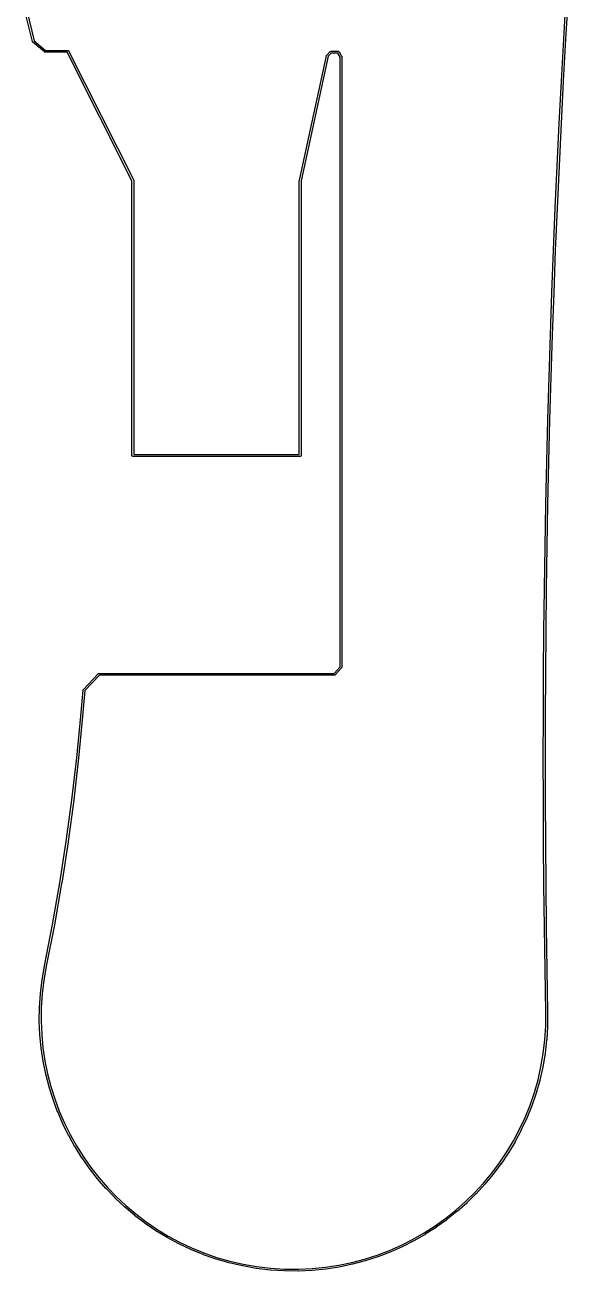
# Model space of a CAD drawing. Extents: x 47 to 131, y -314 to -38.
# Drawn here: x 67.9 to 128, y -314.1 to -176.3 of the extents above; entities that cross this region are included whole.
import ezdxf

# ---------------------------------------------------------------- set-up
doc = ezdxf.new("R2010")
doc.units = 0
doc.header["$MEASUREMENT"] = 0
doc.layers.add('BLACK', color=7, linetype='CONTINUOUS')

msp = doc.modelspace()

# ---------------------------------------------------------------- linework, layer by layer
at = {"layer": 'BLACK', "linetype": 'CONTINUOUS'}
for p, q in [((127.482, -177.855), (127.754, -173.2)), ((127.955, -173.203), (127.681, -177.875)), ((68.74, -178.142), (67.9048, -174.765)), ((68.1007, -174.724), (68.9293, -178.075)), ((68.7399, -178.147), (68.74, -178.142)), ((68.7442, -178.159), (68.7399, -178.147)), ((68.745, -178.162), (68.7442, -178.159)), ((68.7471, -178.167), (68.745, -178.162)), ((68.7519, -178.18), (68.7471, -178.167)), ((68.7542, -178.183), (68.7519, -178.18)), ((68.7557, -178.187), (68.7542, -178.183)), ((68.7654, -178.197), (68.7557, -178.187)), ((68.7687, -178.201), (68.7654, -178.197)), ((68.7715, -178.203), (68.7687, -178.201)), ((68.7802, -178.212), (68.7715, -178.203)), ((68.7849, -178.214), (68.7802, -178.212)), ((70.0689, -179.301), (68.7849, -178.214)), ((68.9293, -178.075), (70.1766, -179.13)), ((70.1766, -179.13), (72.6341, -179.13)), ((72.6341, -179.13), (72.6458, -179.129)), ((72.6458, -179.129), (72.6602, -179.132)), ((72.6602, -179.132), (72.6747, -179.135)), ((72.6747, -179.135), (72.6773, -179.136)), ((72.6773, -179.136), (72.6801, -179.137)), ((72.6801, -179.137), (72.6925, -179.145)), ((72.6925, -179.145), (72.7053, -179.152)), ((72.7053, -179.152), (72.7072, -179.154)), ((72.7072, -179.154), (72.7096, -179.156)), ((72.7096, -179.156), (72.7184, -179.168)), ((127.223, -182.528), (127.481, -177.872)), ((127.681, -177.875), (127.422, -182.548)), ((127.481, -177.864), (127.482, -177.855)), ((127.481, -177.872), (127.481, -177.864)), ((127.481, -177.872), (127.481, -177.872)), ((127.482, -177.855), (127.482, -177.855)), ((70.0747, -179.308), (70.0689, -179.301)), ((70.0899, -179.317), (70.0747, -179.308)), ((70.1049, -179.325), (70.0899, -179.317)), ((70.1051, -179.325), (70.1049, -179.325)), ((70.1053, -179.325), (70.1051, -179.325)), ((70.1225, -179.328), (70.1053, -179.325)), ((70.1396, -179.332), (70.1225, -179.328)), ((70.1485, -179.33), (70.1396, -179.332)), ((72.5784, -179.33), (70.1485, -179.33)), ((79.74, -193.554), (72.5784, -179.33)), ((72.7184, -179.168), (72.7279, -179.179)), ((72.7279, -179.179), (72.732, -179.19)), ((72.732, -179.19), (79.928, -193.482)), ((98.2456, -193.494), (101.239, -179.724)), ((101.431, -179.78), (98.44, -193.541)), ((101.239, -179.721), (101.243, -179.706)), ((101.239, -179.724), (101.239, -179.721)), ((101.243, -179.706), (101.244, -179.7)), ((101.244, -179.7), (101.245, -179.698)), ((101.245, -179.698), (101.248, -179.687)), ((101.248, -179.687), (101.252, -179.682)), ((101.252, -179.682), (101.254, -179.676)), ((101.254, -179.676), (101.262, -179.667)), ((101.262, -179.667), (101.263, -179.665)), ((101.263, -179.665), (101.268, -179.661)), ((101.268, -179.661), (101.278, -179.65)), ((101.278, -179.65), (101.28, -179.649)), ((101.28, -179.649), (101.666, -179.262)), ((101.781, -179.43), (101.431, -179.78)), ((101.666, -179.262), (101.675, -179.252)), ((101.675, -179.252), (101.686, -179.246)), ((101.686, -179.246), (101.697, -179.238)), ((101.697, -179.238), (101.701, -179.237)), ((101.701, -179.237), (101.705, -179.235)), ((101.705, -179.235), (101.718, -179.232)), ((101.718, -179.232), (101.731, -179.229)), ((101.731, -179.229), (101.744, -179.23)), ((101.744, -179.23), (102.53, -179.23)), ((102.483, -179.43), (101.781, -179.43)), ((102.74, -179.858), (102.483, -179.43)), ((102.53, -179.23), (102.538, -179.228)), ((102.538, -179.228), (102.548, -179.23)), ((102.548, -179.23), (102.549, -179.23)), ((102.549, -179.23), (102.557, -179.231)), ((102.557, -179.231), (102.573, -179.234)), ((102.573, -179.234), (102.574, -179.234)), ((102.574, -179.234), (102.575, -179.235)), ((102.575, -179.235), (102.589, -179.243)), ((102.589, -179.243), (102.604, -179.251)), ((102.604, -179.251), (102.605, -179.252)), ((102.605, -179.252), (102.605, -179.252)), ((102.605, -179.252), (102.616, -179.265)), ((102.616, -179.265), (102.621, -179.271)), ((102.621, -179.271), (102.622, -179.272)), ((102.622, -179.272), (102.628, -179.279)), ((102.628, -179.279), (102.631, -179.287)), ((102.631, -179.287), (102.917, -179.764)), ((102.74, -247.292), (102.74, -179.858)), ((102.917, -179.764), (102.918, -179.765)), ((102.918, -179.765), (102.926, -179.779)), ((102.926, -179.779), (102.93, -179.786)), ((102.93, -179.786), (102.931, -179.787)), ((102.931, -179.787), (102.935, -179.795)), ((102.935, -179.795), (102.937, -179.803)), ((102.937, -179.803), (102.94, -179.811)), ((102.94, -179.811), (102.94, -179.82)), ((102.94, -179.82), (102.94, -179.821)), ((102.94, -179.821), (102.94, -179.829)), ((102.94, -179.829), (102.94, -179.846)), ((102.94, -179.846), (102.94, -179.847)), ((102.94, -179.847), (102.94, -247.322)), ((126.981, -187.202), (127.222, -182.546)), ((127.422, -182.548), (127.18, -187.221)), ((127.222, -182.546), (127.223, -182.537)), ((127.222, -182.546), (127.222, -182.546)), ((127.223, -182.537), (127.223, -182.528)), ((127.223, -182.528), (127.223, -182.528)), ((126.753, -191.877), (126.98, -187.22)), ((127.18, -187.221), (126.953, -191.895)), ((126.98, -187.211), (126.98, -187.202)), ((126.98, -187.202), (126.981, -187.202)), ((126.98, -187.219), (126.98, -187.211)), ((126.98, -187.22), (126.98, -187.219)), ((126.542, -196.552), (126.753, -191.894)), ((126.953, -191.895), (126.741, -196.57)), ((126.753, -191.886), (126.753, -191.877)), ((126.753, -191.877), (126.753, -191.877)), ((126.753, -191.894), (126.753, -191.886)), ((126.753, -191.894), (126.753, -191.894)), ((79.74, -223.939), (79.74, -193.554)), ((79.928, -193.482), (79.9354, -193.495)), ((79.9354, -193.495), (79.9375, -193.507)), ((79.9375, -193.507), (79.9408, -193.518)), ((79.9408, -193.518), (79.94, -193.533)), ((79.94, -193.533), (79.94, -223.83)), ((98.2394, -193.544), (98.24, -193.528)), ((98.24, -193.546), (98.2394, -193.544)), ((98.24, -193.521), (98.2403, -193.519)), ((98.24, -193.528), (98.24, -193.521)), ((98.24, -223.83), (98.24, -193.546)), ((98.2403, -193.519), (98.2404, -193.517)), ((98.2404, -193.517), (98.2419, -193.511)), ((98.2419, -193.511), (98.2446, -193.495)), ((98.2446, -193.495), (98.2456, -193.494)), ((98.44, -193.541), (98.44, -223.939)), ((126.346, -201.228), (126.541, -196.57)), ((126.541, -196.57), (126.542, -196.561)), ((126.541, -196.57), (126.541, -196.57)), ((126.542, -196.561), (126.542, -196.552)), ((126.542, -196.552), (126.542, -196.552)), ((126.741, -196.57), (126.546, -201.245)), ((126.166, -205.905), (126.345, -201.246)), ((126.345, -201.246), (126.346, -201.237)), ((126.345, -201.246), (126.345, -201.246)), ((126.346, -201.237), (126.346, -201.228)), ((126.346, -201.228), (126.346, -201.228)), ((126.546, -201.245), (126.365, -205.921)), ((126.001, -210.582), (126.165, -205.922)), ((126.165, -205.922), (126.166, -205.914)), ((126.165, -205.922), (126.165, -205.922)), ((126.166, -205.914), (126.166, -205.905)), ((126.166, -205.905), (126.166, -205.905)), ((126.365, -205.921), (126.201, -210.598)), ((125.852, -215.26), (126.001, -210.6)), ((126.001, -210.591), (126.001, -210.582)), ((126.001, -210.582), (126.001, -210.582)), ((126.001, -210.599), (126.001, -210.591)), ((126.001, -210.6), (126.001, -210.599)), ((126.201, -210.598), (126.052, -215.275)), ((125.719, -219.938), (125.852, -215.277)), ((125.852, -215.269), (125.852, -215.26)), ((125.852, -215.26), (125.852, -215.26)), ((125.852, -215.277), (125.852, -215.269)), ((125.852, -215.277), (125.852, -215.277)), ((126.052, -215.275), (125.919, -219.952)), ((125.601, -224.617), (125.719, -219.956)), ((125.719, -219.947), (125.719, -219.938)), ((125.719, -219.938), (125.719, -219.938)), ((125.719, -219.955), (125.719, -219.947)), ((125.719, -219.956), (125.719, -219.955)), ((125.919, -219.952), (125.801, -224.63)), ((79.74, -223.948), (79.74, -223.939)), ((79.74, -223.939), (79.74, -223.939)), ((79.743, -223.956), (79.74, -223.948)), ((79.7446, -223.965), (79.743, -223.956)), ((79.749, -223.972), (79.7446, -223.965)), ((79.7521, -223.981), (79.749, -223.972)), ((79.7578, -223.988), (79.7521, -223.981)), ((79.7622, -223.995), (79.7578, -223.988)), ((79.769, -224.001), (79.7622, -223.995)), ((79.7747, -224.008), (79.769, -224.001)), ((79.7824, -224.012), (79.7747, -224.008)), ((79.7892, -224.018), (79.7824, -224.012)), ((79.7976, -224.021), (79.7892, -224.018)), ((79.8053, -224.025), (79.7976, -224.021)), ((79.814, -224.027), (79.8053, -224.025)), ((79.8224, -224.03), (79.814, -224.027)), ((79.8312, -224.03), (79.8224, -224.03)), ((79.8313, -224.03), (79.8312, -224.03)), ((98.3487, -224.03), (79.8313, -224.03)), ((79.94, -223.83), (98.24, -223.83)), ((98.3488, -224.03), (98.3487, -224.03)), ((98.3576, -224.03), (98.3488, -224.03)), ((98.366, -224.027), (98.3576, -224.03)), ((98.3747, -224.025), (98.366, -224.027)), ((98.3824, -224.021), (98.3747, -224.025)), ((98.3908, -224.018), (98.3824, -224.021)), ((98.3976, -224.012), (98.3908, -224.018)), ((98.4053, -224.008), (98.3976, -224.012)), ((98.411, -224.001), (98.4053, -224.008)), ((98.4178, -223.995), (98.411, -224.001)), ((98.4222, -223.988), (98.4178, -223.995)), ((98.4279, -223.981), (98.4222, -223.988)), ((98.431, -223.972), (98.4279, -223.981)), ((98.4354, -223.965), (98.431, -223.972)), ((98.437, -223.956), (98.4354, -223.965)), ((98.44, -223.948), (98.437, -223.956)), ((98.44, -223.939), (98.44, -223.939)), ((98.44, -223.939), (98.44, -223.948)), ((125.499, -229.296), (125.601, -224.634)), ((125.601, -224.626), (125.601, -224.617)), ((125.601, -224.617), (125.601, -224.617)), ((125.601, -224.634), (125.601, -224.626)), ((125.601, -224.634), (125.601, -224.634)), ((125.801, -224.63), (125.699, -229.308)), ((125.413, -233.975), (125.499, -229.313)), ((125.499, -229.305), (125.499, -229.296)), ((125.499, -229.296), (125.499, -229.296)), ((125.499, -229.313), (125.499, -229.305)), ((125.499, -229.313), (125.499, -229.313)), ((125.699, -229.308), (125.613, -233.987)), ((125.342, -238.655), (125.413, -233.993)), ((125.413, -233.984), (125.413, -233.975)), ((125.413, -233.975), (125.413, -233.975)), ((125.413, -233.992), (125.413, -233.984)), ((125.413, -233.993), (125.413, -233.992)), ((125.613, -233.987), (125.542, -238.666)), ((125.287, -243.335), (125.342, -238.672)), ((125.342, -238.664), (125.342, -238.655)), ((125.342, -238.655), (125.342, -238.655)), ((125.342, -238.672), (125.342, -238.664)), ((125.342, -238.672), (125.342, -238.672)), ((125.542, -238.666), (125.487, -243.346)), ((125.248, -248.015), (125.287, -243.352)), ((125.287, -243.343), (125.287, -243.335)), ((125.287, -243.335), (125.287, -243.335)), ((125.287, -243.352), (125.287, -243.343)), ((125.287, -243.352), (125.287, -243.352)), ((125.487, -243.346), (125.448, -248.025)), ((74.3744, -249.804), (76.0153, -248.063)), ((76.0153, -248.063), (76.0247, -248.052)), ((76.0247, -248.052), (76.0349, -248.046)), ((76.0349, -248.046), (76.0444, -248.039)), ((76.0444, -248.039), (76.0501, -248.038)), ((76.0501, -248.038), (76.0553, -248.035)), ((76.0553, -248.035), (76.0669, -248.033)), ((76.0669, -248.033), (76.0782, -248.029)), ((76.0782, -248.029), (76.0929, -248.03)), ((76.0929, -248.03), (102.095, -248.03)), ((102.095, -248.03), (102.74, -247.292)), ((102.91, -247.402), (102.216, -248.195)), ((102.918, -247.395), (102.91, -247.402)), ((102.926, -247.381), (102.918, -247.395)), ((102.935, -247.367), (102.926, -247.381)), ((102.938, -247.348), (102.935, -247.365)), ((102.935, -247.365), (102.935, -247.366)), ((102.935, -247.366), (102.935, -247.367)), ((102.942, -247.332), (102.938, -247.348)), ((102.94, -247.322), (102.942, -247.332)), ((125.224, -252.696), (125.247, -248.033)), ((125.247, -248.033), (125.248, -248.024)), ((125.247, -248.033), (125.247, -248.033)), ((125.248, -248.024), (125.248, -248.015)), ((125.248, -248.015), (125.248, -248.015)), ((125.448, -248.025), (125.424, -252.705)), ((76.1332, -248.23), (74.5364, -249.924)), ((102.139, -248.23), (76.1332, -248.23)), ((102.156, -248.23), (102.139, -248.23)), ((102.165, -248.227), (102.156, -248.23)), ((102.175, -248.225), (102.165, -248.227)), ((102.182, -248.221), (102.175, -248.225)), ((102.189, -248.219), (102.182, -248.221)), ((102.197, -248.213), (102.189, -248.219)), ((102.205, -248.208), (102.197, -248.213)), ((102.216, -248.195), (102.205, -248.208)), ((74.0747, -252.759), (74.3395, -249.881)), ((74.5364, -249.924), (74.2746, -252.769)), ((74.3386, -249.874), (74.3411, -249.864)), ((74.3395, -249.881), (74.3386, -249.874)), ((74.3411, -249.864), (74.3412, -249.862)), ((74.3412, -249.862), (74.3431, -249.855)), ((74.3431, -249.855), (74.3468, -249.84)), ((74.3468, -249.84), (74.3477, -249.838)), ((74.3477, -249.838), (74.3482, -249.837)), ((74.3482, -249.837), (74.3574, -249.824)), ((74.3574, -249.824), (74.3612, -249.818)), ((74.3612, -249.818), (74.3624, -249.817)), ((74.3624, -249.817), (74.3685, -249.808)), ((74.3685, -249.808), (74.3744, -249.804)), ((73.6337, -257.38), (74.0747, -252.759)), ((74.273, -252.787), (73.8334, -257.392)), ((74.2738, -252.778), (74.273, -252.786)), ((74.273, -252.786), (74.273, -252.787)), ((74.2746, -252.769), (74.2738, -252.778)), ((74.2746, -252.769), (74.2746, -252.769)), ((125.215, -257.376), (125.224, -252.713)), ((125.224, -252.704), (125.224, -252.696)), ((125.224, -252.696), (125.224, -252.696)), ((125.224, -252.713), (125.224, -252.704)), ((125.224, -252.713), (125.224, -252.713)), ((125.424, -252.705), (125.415, -257.385)), ((73.1026, -261.995), (73.6337, -257.38)), ((73.8316, -257.409), (73.3021, -262.011)), ((73.8319, -257.409), (73.8316, -257.409)), ((73.8326, -257.401), (73.8319, -257.409)), ((73.8335, -257.393), (73.8326, -257.401)), ((73.8334, -257.392), (73.8335, -257.393)), ((125.215, -257.377), (125.215, -257.376)), ((125.215, -257.385), (125.215, -257.377)), ((125.215, -257.394), (125.215, -257.385)), ((125.223, -262.057), (125.215, -257.394)), ((125.215, -257.394), (125.215, -257.394)), ((125.415, -257.385), (125.423, -262.065)), ((72.4812, -266.604), (73.1026, -261.995)), ((73.2999, -262.029), (72.6803, -266.624)), ((73.3002, -262.028), (73.2999, -262.029)), ((73.3011, -262.02), (73.3002, -262.028)), ((73.3021, -262.012), (73.3011, -262.02)), ((73.3021, -262.011), (73.3021, -262.012)), ((125.223, -262.066), (125.223, -262.057)), ((125.223, -262.057), (125.223, -262.057)), ((125.223, -262.075), (125.223, -262.066)), ((125.246, -266.738), (125.223, -262.075)), ((125.223, -262.075), (125.223, -262.075)), ((125.423, -262.065), (125.446, -266.745)), ((71.7693, -271.206), (72.4812, -266.604)), ((72.6778, -266.642), (71.9679, -271.23)), ((72.6781, -266.641), (72.6778, -266.642)), ((72.6791, -266.633), (72.6781, -266.641)), ((72.6803, -266.625), (72.6791, -266.633)), ((72.6803, -266.624), (72.6803, -266.625)), ((125.246, -266.747), (125.246, -266.738)), ((125.246, -266.738), (125.246, -266.738)), ((125.246, -266.755), (125.246, -266.747)), ((125.246, -266.756), (125.246, -266.755)), ((125.285, -271.419), (125.246, -266.756)), ((125.446, -266.745), (125.485, -271.426)), ((70.9667, -275.8), (71.7693, -271.206)), ((71.9651, -271.247), (71.1649, -275.827)), ((71.9654, -271.246), (71.9651, -271.247)), ((71.9666, -271.239), (71.9654, -271.246)), ((71.9679, -271.231), (71.9666, -271.239)), ((71.9679, -271.23), (71.9679, -271.231)), ((125.285, -271.428), (125.285, -271.419)), ((125.285, -271.419), (125.285, -271.419)), ((125.285, -271.436), (125.285, -271.428)), ((125.285, -271.437), (125.285, -271.436)), ((125.339, -276.1), (125.285, -271.437)), ((125.485, -271.426), (125.539, -276.106)), ((70.0764, -280.368), (70.9667, -275.8)), ((71.1617, -275.845), (70.2708, -280.415)), ((71.162, -275.844), (71.1617, -275.845)), ((71.1634, -275.836), (71.162, -275.844)), ((71.1649, -275.828), (71.1634, -275.836)), ((71.1649, -275.827), (71.1649, -275.828)), ((125.339, -276.109), (125.339, -276.1)), ((125.339, -276.1), (125.339, -276.1)), ((125.339, -276.117), (125.339, -276.109)), ((125.409, -280.781), (125.339, -276.117)), ((125.339, -276.117), (125.339, -276.117)), ((125.539, -276.106), (125.609, -280.786)), ((69.803, -281.911), (70.0713, -280.395)), ((70.2667, -280.438), (69.9994, -281.949)), ((70.0713, -280.395), (70.0715, -280.394)), ((70.0713, -280.395), (70.0713, -280.395)), ((70.0713, -280.395), (70.0713, -280.395)), ((70.0713, -280.395), (70.0713, -280.395)), ((70.0713, -280.395), (70.0713, -280.395)), ((70.0713, -280.395), (70.0713, -280.395)), ((70.0713, -280.395), (70.0713, -280.395)), ((70.0713, -280.395), (70.0713, -280.395)), ((70.0713, -280.395), (70.0713, -280.395)), ((70.0713, -280.395), (70.0713, -280.395)), ((70.0713, -280.395), (70.0713, -280.395)), ((70.0713, -280.395), (70.0713, -280.395)), ((70.0713, -280.395), (70.0713, -280.395)), ((70.0713, -280.395), (70.0713, -280.395)), ((70.0715, -280.393), (70.0718, -280.391)), ((70.0715, -280.394), (70.0715, -280.393)), ((70.0718, -280.391), (70.0719, -280.39)), ((70.0719, -280.39), (70.0724, -280.387)), ((70.0719, -280.39), (70.0719, -280.39)), ((70.0719, -280.39), (70.0719, -280.39)), ((70.0724, -280.387), (70.0727, -280.385)), ((70.0727, -280.385), (70.0737, -280.381)), ((70.0737, -280.381), (70.0759, -280.369)), ((70.0759, -280.369), (70.0764, -280.368)), ((70.2689, -280.426), (70.2667, -280.438)), ((70.2667, -280.438), (70.2667, -280.438)), ((70.2699, -280.422), (70.2689, -280.426)), ((70.2702, -280.42), (70.2699, -280.422)), ((70.2707, -280.417), (70.2702, -280.42)), ((70.2708, -280.417), (70.2707, -280.417)), ((70.2707, -280.417), (70.2707, -280.417)), ((70.2708, -280.415), (70.2708, -280.417)), ((125.409, -280.79), (125.409, -280.781)), ((125.409, -280.781), (125.409, -280.781)), ((125.409, -280.798), (125.409, -280.79)), ((125.495, -285.469), (125.409, -280.798)), ((125.409, -280.798), (125.409, -280.798)), ((125.609, -280.786), (125.695, -285.459)), ((69.6169, -283.44), (69.8005, -281.928)), ((69.8005, -281.925), (69.8015, -281.919)), ((69.8005, -281.928), (69.8005, -281.925)), ((69.8015, -281.919), (69.8023, -281.913)), ((69.8023, -281.913), (69.803, -281.911)), ((69.9994, -281.949), (69.8151, -283.467)), ((69.5152, -284.96), (69.6153, -283.457)), ((69.6152, -283.455), (69.6159, -283.449)), ((69.6153, -283.457), (69.6152, -283.455)), ((69.6159, -283.449), (69.6163, -283.443)), ((69.6163, -283.443), (69.6169, -283.44)), ((69.8151, -283.467), (69.7145, -284.977)), ((69.4959, -286.469), (69.5145, -284.978)), ((69.5142, -284.975), (69.5146, -284.969)), ((69.5145, -284.978), (69.5142, -284.975)), ((69.5146, -284.969), (69.5147, -284.963)), ((69.5147, -284.963), (69.5152, -284.96)), ((69.7145, -284.977), (69.6958, -286.475)), ((69.4955, -286.472), (69.4959, -286.469)), ((69.4958, -286.478), (69.4955, -286.472)), ((69.4957, -286.484), (69.4958, -286.478)), ((69.4962, -286.486), (69.4957, -286.484)), ((69.5573, -287.964), (69.4962, -286.486)), ((69.6958, -286.475), (69.7573, -287.959)), ((125.484, -287.019), (125.495, -285.469)), ((125.695, -285.477), (125.684, -287.018)), ((125.695, -285.459), (125.695, -285.461)), ((125.695, -285.461), (125.695, -285.468)), ((125.695, -285.468), (125.695, -285.475)), ((125.695, -285.475), (125.695, -285.477)), ((69.5571, -287.966), (69.5573, -287.964)), ((69.5577, -287.972), (69.5571, -287.966)), ((69.5579, -287.978), (69.5577, -287.972)), ((69.5585, -287.981), (69.5579, -287.978)), ((69.6976, -289.442), (69.5585, -287.981)), ((69.7573, -287.959), (69.897, -289.426)), ((125.39, -288.546), (125.484, -287.019)), ((125.683, -287.035), (125.59, -288.555)), ((125.684, -287.032), (125.683, -287.035)), ((125.684, -287.018), (125.684, -287.02)), ((125.684, -287.02), (125.684, -287.026)), ((125.684, -287.026), (125.684, -287.032)), ((125.215, -290.049), (125.39, -288.546)), ((125.588, -288.573), (125.414, -290.069)), ((125.589, -288.57), (125.588, -288.573)), ((125.59, -288.558), (125.589, -288.564)), ((125.589, -288.564), (125.589, -288.57)), ((125.59, -288.555), (125.59, -288.558)), ((69.6975, -289.444), (69.6976, -289.442)), ((69.6984, -289.45), (69.6975, -289.444)), ((69.699, -289.456), (69.6984, -289.45)), ((69.6997, -289.459), (69.699, -289.456)), ((69.9149, -290.901), (69.6997, -289.459)), ((69.897, -289.426), (70.1132, -290.875)), ((124.962, -291.525), (125.215, -290.049)), ((125.412, -290.086), (125.16, -291.556)), ((125.413, -290.083), (125.412, -290.086)), ((125.414, -290.071), (125.413, -290.077)), ((125.413, -290.077), (125.413, -290.083)), ((125.414, -290.069), (125.414, -290.071)), ((69.9149, -290.904), (69.9149, -290.901)), ((69.9161, -290.91), (69.9149, -290.904)), ((69.917, -290.916), (69.9161, -290.91)), ((69.9179, -290.918), (69.917, -290.916)), ((70.2073, -292.339), (69.9179, -290.918)), ((70.1132, -290.875), (70.404, -292.302)), ((124.633, -292.974), (124.962, -291.525)), ((125.156, -291.573), (124.829, -293.015)), ((125.157, -291.57), (125.156, -291.573)), ((125.158, -291.564), (125.157, -291.57)), ((125.16, -291.559), (125.158, -291.564)), ((125.16, -291.556), (125.16, -291.559)), ((70.2075, -292.341), (70.2073, -292.339)), ((70.2091, -292.347), (70.2075, -292.341)), ((70.2103, -292.353), (70.2091, -292.347)), ((70.2113, -292.356), (70.2103, -292.353)), ((70.5732, -293.752), (70.2113, -292.356)), ((70.404, -292.302), (70.7677, -293.706)), ((124.229, -294.391), (124.633, -292.974)), ((124.824, -293.032), (124.423, -294.443)), ((124.825, -293.029), (124.824, -293.032)), ((124.827, -293.023), (124.825, -293.029)), ((124.828, -293.017), (124.827, -293.023)), ((124.829, -293.015), (124.828, -293.017)), ((70.5735, -293.755), (70.5732, -293.752)), ((70.5754, -293.761), (70.5735, -293.755)), ((70.5769, -293.767), (70.5754, -293.761)), ((70.578, -293.769), (70.5769, -293.767)), ((71.0106, -295.14), (70.578, -293.769)), ((70.7677, -293.706), (71.2024, -295.083)), ((123.754, -295.777), (124.229, -294.391)), ((124.417, -294.459), (123.944, -295.838)), ((124.419, -294.457), (124.417, -294.459)), ((124.42, -294.451), (124.419, -294.457)), ((124.422, -294.445), (124.42, -294.451)), ((124.423, -294.443), (124.422, -294.445)), ((71.0111, -295.142), (71.0106, -295.14)), ((71.0132, -295.148), (71.0111, -295.142)), ((71.0151, -295.154), (71.0132, -295.148)), ((71.0163, -295.156), (71.0151, -295.154)), ((71.5177, -296.499), (71.0163, -295.156)), ((71.2024, -295.083), (71.7063, -296.432)), ((123.209, -297.128), (123.754, -295.777)), ((123.938, -295.855), (123.396, -297.199)), ((123.94, -295.852), (123.938, -295.855)), ((123.942, -295.847), (123.94, -295.852)), ((123.944, -295.841), (123.942, -295.847)), ((123.944, -295.838), (123.944, -295.841)), ((71.5183, -296.501), (71.5177, -296.499)), ((71.5208, -296.507), (71.5183, -296.501)), ((71.5229, -296.512), (71.5208, -296.507)), ((71.5242, -296.515), (71.5229, -296.512)), ((72.0927, -297.826), (71.5242, -296.515)), ((71.7063, -296.432), (72.2776, -297.75)), ((122.597, -298.442), (123.209, -297.128)), ((123.389, -297.215), (122.78, -298.523)), ((123.391, -297.213), (123.389, -297.215)), ((123.393, -297.207), (123.391, -297.213)), ((123.396, -297.202), (123.393, -297.207)), ((123.396, -297.199), (123.396, -297.202)), ((72.0934, -297.828), (72.0927, -297.826)), ((72.0962, -297.834), (72.0934, -297.828)), ((72.0986, -297.839), (72.0962, -297.834)), ((72.1001, -297.842), (72.0986, -297.839)), ((72.7338, -299.119), (72.1001, -297.842)), ((72.2776, -297.75), (72.9145, -299.034)), ((72.9145, -299.034), (73.6152, -300.282)), ((121.92, -299.718), (122.597, -298.442)), ((122.772, -298.539), (122.099, -299.809)), ((122.774, -298.537), (122.772, -298.539)), ((122.776, -298.531), (122.774, -298.537)), ((122.779, -298.526), (122.776, -298.531)), ((122.78, -298.523), (122.779, -298.526)), ((72.7346, -299.122), (72.7338, -299.119)), ((72.7376, -299.127), (72.7346, -299.122)), ((72.7404, -299.133), (72.7376, -299.127)), ((72.7419, -299.135), (72.7404, -299.133)), ((73.439, -300.377), (72.7419, -299.135)), ((73.44, -300.379), (73.439, -300.377)), ((73.4433, -300.384), (73.44, -300.379)), ((73.4463, -300.39), (73.4433, -300.384)), ((73.448, -300.392), (73.4463, -300.39)), ((74.2067, -301.595), (73.448, -300.392)), ((73.6152, -300.282), (74.3779, -301.492)), ((121.18, -300.953), (121.92, -299.718)), ((122.09, -299.824), (121.354, -301.053)), ((122.092, -299.822), (122.09, -299.824)), ((122.094, -299.816), (122.092, -299.822)), ((122.098, -299.811), (122.094, -299.816)), ((122.099, -299.809), (122.098, -299.811)), ((74.2078, -301.598), (74.2067, -301.595)), ((74.2114, -301.603), (74.2078, -301.598)), ((74.2147, -301.608), (74.2114, -301.603)), ((74.2164, -301.61), (74.2147, -301.608)), ((75.035, -302.773), (74.2164, -301.61)), ((74.3779, -301.492), (75.2006, -302.661)), ((120.379, -302.145), (121.18, -300.953)), ((121.344, -301.068), (120.547, -302.254)), ((121.346, -301.066), (121.344, -301.068)), ((121.349, -301.06), (121.346, -301.066)), ((121.352, -301.055), (121.349, -301.06)), ((121.354, -301.053), (121.352, -301.055)), ((75.0362, -302.775), (75.035, -302.773)), ((75.04, -302.78), (75.0362, -302.775)), ((75.0436, -302.785), (75.04, -302.78)), ((75.0454, -302.787), (75.0436, -302.785)), ((75.922, -303.907), (75.0454, -302.787)), ((75.2006, -302.661), (76.0817, -303.786)), ((119.52, -303.293), (120.379, -302.145)), ((120.537, -302.268), (119.683, -303.41)), ((120.539, -302.266), (120.537, -302.268)), ((120.543, -302.261), (120.539, -302.266)), ((120.546, -302.256), (120.543, -302.261)), ((120.547, -302.254), (120.546, -302.256)), ((75.9233, -303.909), (75.922, -303.907)), ((75.9273, -303.914), (75.9233, -303.909)), ((75.9312, -303.919), (75.9273, -303.914)), ((75.9331, -303.92), (75.9312, -303.919)), ((76.8659, -304.995), (75.9331, -303.92)), ((76.0817, -303.786), (77.0193, -304.866)), ((117.636, -305.445), (118.605, -304.393)), ((118.75, -304.532), (117.785, -305.578)), ((118.605, -304.393), (119.52, -303.293)), ((118.752, -304.53), (118.75, -304.532)), ((118.755, -304.525), (118.752, -304.53)), ((118.76, -304.521), (118.755, -304.525)), ((118.761, -304.519), (118.76, -304.521)), ((119.672, -303.424), (118.761, -304.519)), ((119.674, -303.422), (119.672, -303.424)), ((119.677, -303.417), (119.674, -303.422)), ((119.681, -303.412), (119.677, -303.417)), ((119.683, -303.41), (119.681, -303.412)), ((76.8673, -304.997), (76.8659, -304.995)), ((76.8716, -305.001), (76.8673, -304.997)), ((76.8757, -305.006), (76.8716, -305.001)), ((76.8777, -305.008), (76.8757, -305.006)), ((77.8649, -306.034), (76.8777, -305.008)), ((77.0193, -304.866), (78.0116, -305.898)), ((78.0116, -305.898), (79.0567, -306.879)), ((116.615, -306.445), (117.636, -305.445)), ((117.773, -305.59), (116.757, -306.586)), ((117.775, -305.589), (117.773, -305.59)), ((117.779, -305.584), (117.775, -305.589)), ((117.784, -305.58), (117.779, -305.584)), ((117.785, -305.578), (117.784, -305.58)), ((77.8665, -306.036), (77.8649, -306.034)), ((77.871, -306.04), (77.8665, -306.036)), ((77.8753, -306.045), (77.871, -306.04)), ((77.8773, -306.046), (77.8753, -306.045)), ((78.9172, -307.023), (77.8773, -306.046)), ((78.9189, -307.025), (78.9172, -307.023)), ((78.9236, -307.029), (78.9189, -307.025)), ((78.9281, -307.033), (78.9236, -307.029)), ((78.9302, -307.034), (78.9281, -307.033)), ((80.021, -307.958), (78.9302, -307.034)), ((79.0567, -306.879), (80.1529, -307.807)), ((115.544, -307.393), (116.615, -306.445)), ((116.744, -306.598), (115.679, -307.54)), ((116.747, -306.596), (116.744, -306.598)), ((116.751, -306.592), (116.747, -306.596)), ((116.756, -306.588), (116.751, -306.592)), ((116.757, -306.586), (116.756, -306.588)), ((80.0227, -307.959), (80.021, -307.958)), ((80.0276, -307.963), (80.0227, -307.959)), ((80.0323, -307.967), (80.0276, -307.963)), ((80.0346, -307.968), (80.0323, -307.967)), ((81.1743, -308.837), (80.0346, -307.968)), ((80.1529, -307.807), (81.2983, -308.68)), ((81.2983, -308.68), (82.4912, -309.494)), ((113.263, -309.12), (114.426, -308.285)), ((114.54, -308.449), (113.383, -309.28)), ((114.426, -308.285), (115.544, -307.393)), ((114.542, -308.448), (114.54, -308.449)), ((114.547, -308.444), (114.542, -308.448)), ((114.552, -308.441), (114.547, -308.444)), ((114.554, -308.439), (114.552, -308.441)), ((115.666, -307.551), (114.554, -308.439)), ((115.668, -307.55), (115.666, -307.551)), ((115.673, -307.546), (115.668, -307.55)), ((115.678, -307.542), (115.673, -307.546)), ((115.679, -307.54), (115.678, -307.542)), ((81.1762, -308.838), (81.1743, -308.837)), ((81.1813, -308.842), (81.1762, -308.838)), ((81.1862, -308.846), (81.1813, -308.842)), ((81.1885, -308.847), (81.1862, -308.846)), ((82.3755, -309.657), (81.1885, -308.847)), ((82.3775, -309.659), (82.3755, -309.657)), ((82.3827, -309.662), (82.3775, -309.659)), ((82.3878, -309.666), (82.3827, -309.662)), ((82.3902, -309.667), (82.3878, -309.666)), ((83.6226, -310.417), (82.3902, -309.667)), ((82.4912, -309.494), (83.7296, -310.248)), ((110.812, -310.609), (112.058, -309.895)), ((112.154, -310.07), (110.914, -310.781)), ((112.058, -309.895), (113.263, -309.12)), ((112.156, -310.069), (112.154, -310.07)), ((112.162, -310.066), (112.156, -310.069)), ((112.167, -310.063), (112.162, -310.066)), ((112.169, -310.061), (112.167, -310.063)), ((113.369, -309.29), (112.169, -310.061)), ((113.371, -309.289), (113.369, -309.29)), ((113.376, -309.285), (113.371, -309.289)), ((113.381, -309.282), (113.376, -309.285)), ((113.383, -309.28), (113.381, -309.282)), ((83.6247, -310.419), (83.6226, -310.417)), ((83.6301, -310.422), (83.6247, -310.419)), ((83.6353, -310.425), (83.6301, -310.422)), ((83.6378, -310.426), (83.6353, -310.425)), ((84.9139, -311.114), (83.6378, -310.426)), ((83.7296, -310.248), (85.0118, -310.939)), ((84.9161, -311.115), (84.9139, -311.114)), ((84.9216, -311.118), (84.9161, -311.115)), ((84.927, -311.121), (84.9216, -311.118)), ((84.9295, -311.122), (84.927, -311.121)), ((86.2475, -311.745), (84.9295, -311.122)), ((85.0118, -310.939), (86.336, -311.565)), ((108.206, -311.844), (109.527, -311.259)), ((109.605, -311.444), (108.29, -312.025)), ((109.527, -311.259), (110.812, -310.609)), ((109.607, -311.443), (109.605, -311.444)), ((109.613, -311.44), (109.607, -311.443)), ((109.618, -311.438), (109.613, -311.44)), ((109.62, -311.436), (109.618, -311.438)), ((110.899, -310.789), (109.62, -311.436)), ((110.901, -310.788), (110.899, -310.789)), ((110.906, -310.785), (110.901, -310.788)), ((110.912, -310.782), (110.906, -310.785)), ((110.914, -310.781), (110.912, -310.782)), ((86.2497, -311.746), (86.2475, -311.745)), ((86.2554, -311.748), (86.2497, -311.746)), ((86.2609, -311.751), (86.2554, -311.748)), ((86.2634, -311.752), (86.2609, -311.751)), ((87.6215, -312.307), (86.2634, -311.752)), ((86.336, -311.565), (87.7004, -312.123)), ((87.6239, -312.308), (87.6215, -312.307)), ((87.6296, -312.31), (87.6239, -312.308)), ((87.6352, -312.313), (87.6296, -312.31)), ((87.6379, -312.313), (87.6352, -312.313)), ((89.0342, -312.799), (87.6379, -312.313)), ((87.7004, -312.123), (89.1031, -312.611)), ((89.0367, -312.8), (89.0342, -312.799)), ((89.0425, -312.802), (89.0367, -312.8)), ((89.0482, -312.804), (89.0425, -312.802)), ((89.0509, -312.804), (89.0482, -312.804)), ((90.4837, -313.218), (89.0509, -312.804)), ((89.1031, -312.611), (90.5424, -313.027)), ((104.05, -313.184), (105.465, -312.808)), ((105.465, -312.808), (106.852, -312.361)), ((106.91, -312.553), (105.53, -312.998)), ((106.852, -312.361), (108.206, -311.844)), ((106.912, -312.552), (106.91, -312.553)), ((106.918, -312.55), (106.912, -312.552)), ((106.924, -312.548), (106.918, -312.55)), ((106.926, -312.547), (106.924, -312.548)), ((108.274, -312.032), (106.926, -312.547)), ((108.277, -312.032), (108.274, -312.032)), ((108.282, -312.029), (108.277, -312.032)), ((108.288, -312.027), (108.282, -312.029)), ((108.29, -312.025), (108.288, -312.027)), ((90.4862, -313.219), (90.4837, -313.218)), ((90.4921, -313.22), (90.4862, -313.219)), ((90.4979, -313.222), (90.4921, -313.22)), ((90.5006, -313.222), (90.4979, -313.222)), ((91.9682, -313.561), (90.5006, -313.222)), ((90.5424, -313.027), (92.0164, -313.367)), ((91.9707, -313.562), (91.9682, -313.561)), ((91.9767, -313.563), (91.9707, -313.562)), ((91.9826, -313.564), (91.9767, -313.563)), ((91.9853, -313.564), (91.9826, -313.564)), ((93.4858, -313.826), (91.9853, -313.564)), ((92.0164, -313.367), (93.5234, -313.629)), ((93.4884, -313.827), (93.4858, -313.826)), ((93.4943, -313.827), (93.4884, -313.827)), ((93.5003, -313.828), (93.4943, -313.827)), ((93.503, -313.828), (93.5003, -313.828)), ((95.0346, -314.01), (93.503, -313.828)), ((93.5234, -313.629), (95.0615, -313.812)), ((95.0373, -314.011), (95.0346, -314.01)), ((95.0433, -314.011), (95.0373, -314.011)), ((95.0493, -314.012), (95.0433, -314.011)), ((95.052, -314.012), (95.0493, -314.012)), ((96.5912, -314.111), (95.052, -314.012)), ((95.0615, -313.812), (96.6073, -313.911)), ((96.5939, -314.111), (96.5912, -314.111)), ((96.5999, -314.111), (96.5939, -314.111)), ((96.6059, -314.112), (96.5999, -314.111)), ((96.6086, -314.111), (96.6059, -314.112)), ((96.6073, -313.911), (98.1369, -313.926)), ((98.1316, -314.126), (96.6086, -314.111)), ((98.1343, -314.126), (98.1316, -314.126)), ((98.1404, -314.126), (98.1343, -314.126)), ((98.1369, -313.926), (99.6482, -313.859)), ((98.1464, -314.126), (98.1404, -314.126)), ((98.1491, -314.126), (98.1464, -314.126)), ((99.6537, -314.059), (98.1491, -314.126)), ((99.6482, -313.859), (101.139, -313.711)), ((99.6565, -314.059), (99.6537, -314.059)), ((99.6625, -314.058), (99.6565, -314.059)), ((99.6685, -314.058), (99.6625, -314.058)), ((99.6712, -314.057), (99.6685, -314.058)), ((101.155, -313.91), (99.6712, -314.057)), ((101.139, -313.711), (102.607, -313.485)), ((101.158, -313.911), (101.155, -313.91)), ((101.164, -313.91), (101.158, -313.911)), ((101.17, -313.909), (101.164, -313.91)), ((101.173, -313.908), (101.17, -313.909)), ((102.634, -313.684), (101.173, -313.908)), ((102.607, -313.485), (104.05, -313.184)), ((102.637, -313.684), (102.634, -313.684)), ((102.642, -313.682), (102.637, -313.684)), ((102.648, -313.681), (102.642, -313.682)), ((102.651, -313.681), (102.648, -313.681)), ((104.087, -313.38), (102.651, -313.681)), ((104.09, -313.38), (104.087, -313.38)), ((104.096, -313.379), (104.09, -313.38)), ((104.102, -313.377), (104.096, -313.379)), ((104.104, -313.376), (104.102, -313.377)), ((105.513, -313.003), (104.104, -313.376)), ((105.516, -313.002), (105.513, -313.003)), ((105.522, -313), (105.516, -313.002)), ((105.528, -312.999), (105.522, -313)), ((105.53, -312.998), (105.528, -312.999))]:
    msp.add_line(p, q, dxfattribs=at)

doc.saveas('drawing.dxf')
